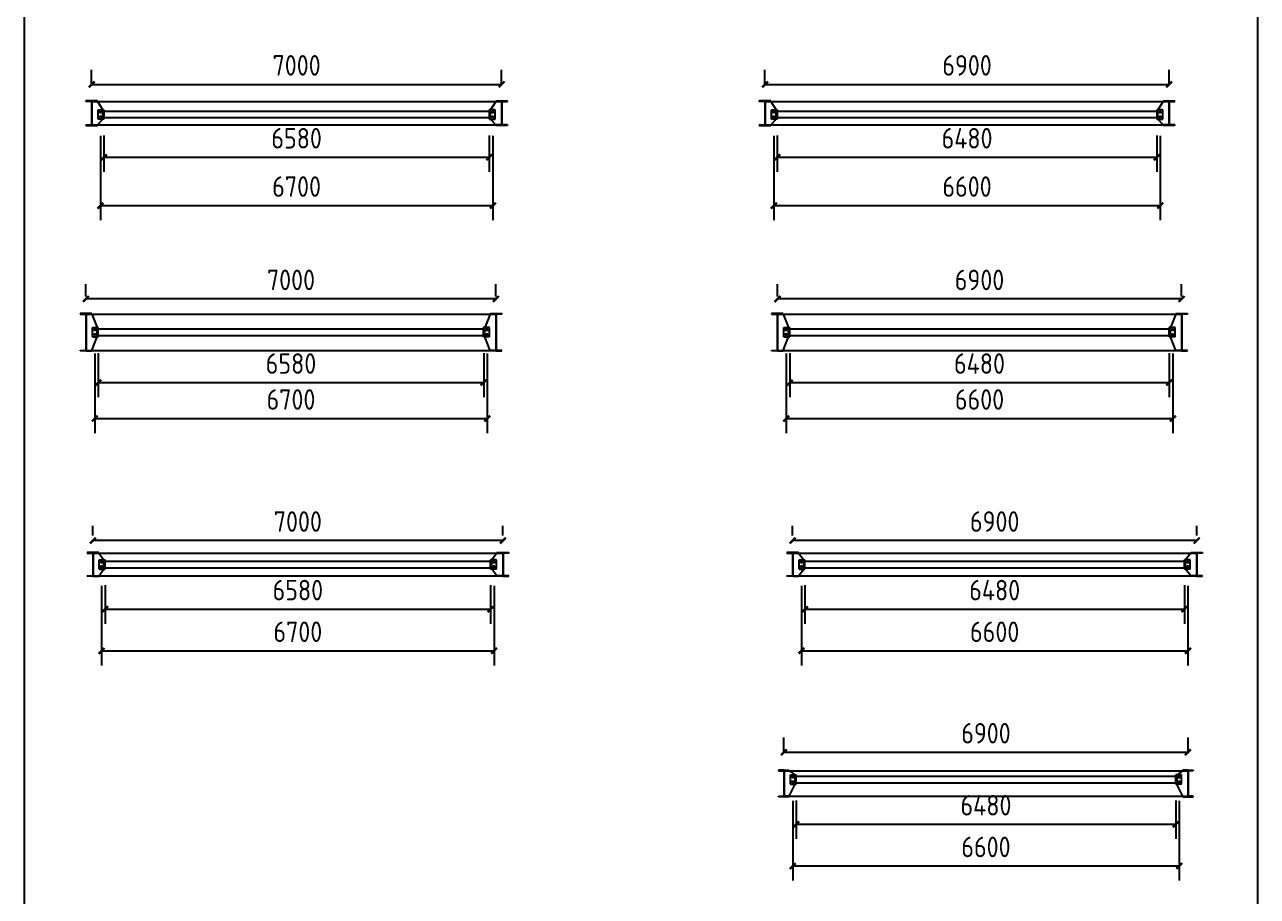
# Model space of a CAD drawing. Extents: x 102162 to 621267, y -39398 to 328893.
# Drawn here: x 176412 to 197458, y 8265 to 23137 of the extents above; entities that cross this region are included whole.
import ezdxf

# ---------------------------------------------------------------- set-up
doc = ezdxf.new("R2010")
doc.units = 0
doc.header["$LTSCALE"] = 1000
doc.header["$MEASUREMENT"] = 0
doc.styles.get("Standard").update_dxf_attribs({"font": 'gbenor.shx', "bigfont": 'gbcbig.shx'})
doc.dimstyles.get("Standard").update_dxf_attribs({"dimscale": 100, "dimtxt": 3.5, "dimasz": 1, "dimexe": 2.5, "dimexo": 3, "dimgap": 1.5, "dimtad": 1, "dimdec": 0, "dimzin": 0, "dimdsep": 46, "dimtxsty": 'Standard', "dimblk": 'ARCHTICK', "dimcen": 0.09, "dimadec": 0, "dimazin": 0, "dimtfac": 1, "dimtdec": 0, "dimtix": 1, "dimtmove": 2, "dimatfit": 3, "dimfxl": 1, "dimtolj": 1, "dimtzin": 0, "dimarcsym": 0})

# ---------------------------------------------------------------- blocks, each defined once
blk = doc.blocks.new('_ArchTick')
at = {"color": 0, "linetype": 'ByBlock', "const_width": 0.4}
blk.add_lwpolyline([(-0.5, -0.5), (0.5, 0.5)], dxfattribs=at)
blk = doc.blocks.new('*D3192')
at = {"color": 0, "lineweight": -2}
for p, q in [((177555, 22125), (177555, 22368)), ((184555, 22125), (184555, 22368)), ((177555, 22118), (184555, 22118))]:
    blk.add_line(p, q, dxfattribs=at)
at = {"layer": 'Defpoints', "color": 0}
for p in [(184555, 22118), (177555, 21825), (184555, 21825)]:
    blk.add_point(p, dxfattribs=at)
at = {"color": 0, "lineweight": -2, "xscale": 100, "yscale": 100, "zscale": 100, "rotation": 180}
blk.add_blockref('_ArchTick', (177555, 22118), dxfattribs=at)
at = {"color": 0, "lineweight": -2, "xscale": 100, "yscale": 100, "zscale": 100}
blk.add_blockref('_ArchTick', (184555, 22118), dxfattribs=at)
at = {"color": 0, "insert": (181055, 22443), "char_height": 350, "attachment_point": 5}
blk.add_mtext('\\A1;7000', dxfattribs=at)
blk = doc.blocks.new('*D3193')
at = {"color": 0, "lineweight": -2}
for p, q in [((177576, 14422), (177576, 14585)), ((184576, 14422), (184576, 14585)), ((184576, 14335), (177576, 14335))]:
    blk.add_line(p, q, dxfattribs=at)
at = {"layer": 'Defpoints', "color": 0}
for p in [(177576, 14335), (177576, 14122), (184576, 14122)]:
    blk.add_point(p, dxfattribs=at)
at = {"color": 0, "lineweight": -2, "xscale": 100, "yscale": 100, "zscale": 100, "rotation": 180}
blk.add_blockref('_ArchTick', (177576, 14335), dxfattribs=at)
at = {"color": 0, "lineweight": -2, "xscale": 100, "yscale": 100, "zscale": 100}
blk.add_blockref('_ArchTick', (184576, 14335), dxfattribs=at)
at = {"color": 0, "insert": (181076, 14660), "char_height": 350, "attachment_point": 5}
blk.add_mtext('\\A1;7000', dxfattribs=at)
blk = doc.blocks.new('*D3194')
at = {"color": 0, "lineweight": -2}
for p, q in [((177459, 18500), (177459, 18707)), ((184459, 18500), (184459, 18707)), ((184459, 18457), (177459, 18457))]:
    blk.add_line(p, q, dxfattribs=at)
at = {"layer": 'Defpoints', "color": 0}
for p in [(177459, 18457), (177459, 18200), (184459, 18200)]:
    blk.add_point(p, dxfattribs=at)
at = {"color": 0, "lineweight": -2, "xscale": 100, "yscale": 100, "zscale": 100, "rotation": 180}
blk.add_blockref('_ArchTick', (177459, 18457), dxfattribs=at)
at = {"color": 0, "lineweight": -2, "xscale": 100, "yscale": 100, "zscale": 100}
blk.add_blockref('_ArchTick', (184459, 18457), dxfattribs=at)
at = {"color": 0, "insert": (180959, 18782), "char_height": 350, "attachment_point": 5}
blk.add_mtext('\\A1;7000', dxfattribs=at)
blk = doc.blocks.new('*D3178')
at = {"color": 0, "lineweight": -2}
for p, q in [((189375, 10708), (189375, 10973)), ((196275, 10708), (196275, 10973)), ((189375, 10723), (196275, 10723))]:
    blk.add_line(p, q, dxfattribs=at)
at = {"layer": 'Defpoints', "color": 0}
for p in [(196275, 10723), (189375, 10408), (196275, 10408)]:
    blk.add_point(p, dxfattribs=at)
at = {"color": 0, "lineweight": -2, "xscale": 100, "yscale": 100, "zscale": 100, "rotation": 180}
blk.add_blockref('_ArchTick', (189375, 10723), dxfattribs=at)
at = {"color": 0, "lineweight": -2, "xscale": 100, "yscale": 100, "zscale": 100}
blk.add_blockref('_ArchTick', (196275, 10723), dxfattribs=at)
at = {"color": 0, "insert": (192825, 11048), "char_height": 350, "attachment_point": 5}
blk.add_mtext('\\A1;6900', dxfattribs=at)
blk = doc.blocks.new('*D3179')
at = {"color": 0, "lineweight": -2}
for p, q in [((177765, 21248), (177765, 20624)), ((184345, 21248), (184345, 20624)), ((177765, 20874), (184345, 20874))]:
    blk.add_line(p, q, dxfattribs=at)
at = {"layer": 'Defpoints', "color": 0}
for p in [(177765, 21548), (184345, 21548), (184345, 20874)]:
    blk.add_point(p, dxfattribs=at)
at = {"color": 0, "lineweight": -2, "xscale": 100, "yscale": 100, "zscale": 100, "rotation": 180}
blk.add_blockref('_ArchTick', (177765, 20874), dxfattribs=at)
at = {"color": 0, "lineweight": -2, "xscale": 100, "yscale": 100, "zscale": 100}
blk.add_blockref('_ArchTick', (184345, 20874), dxfattribs=at)
at = {"color": 0, "insert": (181055, 21199), "char_height": 350, "attachment_point": 5}
blk.add_mtext('\\A1;6580', dxfattribs=at)
blk = doc.blocks.new('*D3180')
at = {"color": 0, "lineweight": -2}
for p, q in [((177705, 21241), (177705, 19800)), ((184405, 21241), (184405, 19800)), ((177705, 20050), (184405, 20050))]:
    blk.add_line(p, q, dxfattribs=at)
at = {"layer": 'Defpoints', "color": 0}
for p in [(177705, 21541), (184405, 21541), (184405, 20050)]:
    blk.add_point(p, dxfattribs=at)
at = {"color": 0, "lineweight": -2, "xscale": 100, "yscale": 100, "zscale": 100, "rotation": 180}
blk.add_blockref('_ArchTick', (177705, 20050), dxfattribs=at)
at = {"color": 0, "lineweight": -2, "xscale": 100, "yscale": 100, "zscale": 100}
blk.add_blockref('_ArchTick', (184405, 20050), dxfattribs=at)
at = {"color": 0, "insert": (181055, 20375), "char_height": 350, "attachment_point": 5}
blk.add_mtext('\\A1;6700', dxfattribs=at)
blk = doc.blocks.new('*D3181')
at = {"color": 0, "lineweight": -2}
for p, q in [((189052, 22125), (189052, 22368)), ((195952, 22125), (195952, 22368)), ((189052, 22118), (195952, 22118))]:
    blk.add_line(p, q, dxfattribs=at)
at = {"layer": 'Defpoints', "color": 0}
for p in [(195952, 22118), (189052, 21825), (195952, 21825)]:
    blk.add_point(p, dxfattribs=at)
at = {"color": 0, "lineweight": -2, "xscale": 100, "yscale": 100, "zscale": 100, "rotation": 180}
blk.add_blockref('_ArchTick', (189052, 22118), dxfattribs=at)
at = {"color": 0, "lineweight": -2, "xscale": 100, "yscale": 100, "zscale": 100}
blk.add_blockref('_ArchTick', (195952, 22118), dxfattribs=at)
at = {"color": 0, "insert": (192502, 22443), "char_height": 350, "attachment_point": 5}
blk.add_mtext('\\A1;6900', dxfattribs=at)
blk = doc.blocks.new('*D3182')
at = {"color": 0, "lineweight": -2}
for p, q in [((189262, 21248), (189262, 20624)), ((195742, 21248), (195742, 20624)), ((189262, 20874), (195742, 20874))]:
    blk.add_line(p, q, dxfattribs=at)
at = {"layer": 'Defpoints', "color": 0}
for p in [(189262, 21548), (195742, 21548), (195742, 20874)]:
    blk.add_point(p, dxfattribs=at)
at = {"color": 0, "lineweight": -2, "xscale": 100, "yscale": 100, "zscale": 100, "rotation": 180}
blk.add_blockref('_ArchTick', (189262, 20874), dxfattribs=at)
at = {"color": 0, "lineweight": -2, "xscale": 100, "yscale": 100, "zscale": 100}
blk.add_blockref('_ArchTick', (195742, 20874), dxfattribs=at)
at = {"color": 0, "insert": (192502, 21199), "char_height": 350, "attachment_point": 5}
blk.add_mtext('\\A1;6480', dxfattribs=at)
blk = doc.blocks.new('*D3183')
at = {"color": 0, "lineweight": -2}
for p, q in [((189202, 21241), (189202, 19800)), ((195802, 21241), (195802, 19800)), ((189202, 20050), (195802, 20050))]:
    blk.add_line(p, q, dxfattribs=at)
at = {"layer": 'Defpoints', "color": 0}
for p in [(189202, 21541), (195802, 21541), (195802, 20050)]:
    blk.add_point(p, dxfattribs=at)
at = {"color": 0, "lineweight": -2, "xscale": 100, "yscale": 100, "zscale": 100, "rotation": 180}
blk.add_blockref('_ArchTick', (189202, 20050), dxfattribs=at)
at = {"color": 0, "lineweight": -2, "xscale": 100, "yscale": 100, "zscale": 100}
blk.add_blockref('_ArchTick', (195802, 20050), dxfattribs=at)
at = {"color": 0, "insert": (192502, 20375), "char_height": 350, "attachment_point": 5}
blk.add_mtext('\\A1;6600', dxfattribs=at)
blk = doc.blocks.new('*D3184')
at = {"color": 0, "lineweight": -2}
for p, q in [((177669, 17533), (177669, 16780)), ((184249, 17533), (184249, 16780)), ((177669, 17030), (184249, 17030))]:
    blk.add_line(p, q, dxfattribs=at)
at = {"layer": 'Defpoints', "color": 0}
for p in [(177669, 17833), (184249, 17833), (184249, 17030)]:
    blk.add_point(p, dxfattribs=at)
at = {"color": 0, "lineweight": -2, "xscale": 100, "yscale": 100, "zscale": 100, "rotation": 180}
blk.add_blockref('_ArchTick', (177669, 17030), dxfattribs=at)
at = {"color": 0, "lineweight": -2, "xscale": 100, "yscale": 100, "zscale": 100}
blk.add_blockref('_ArchTick', (184249, 17030), dxfattribs=at)
at = {"color": 0, "insert": (180959, 17355), "char_height": 350, "attachment_point": 5}
blk.add_mtext('\\A1;6580', dxfattribs=at)
blk = doc.blocks.new('*D3185')
at = {"color": 0, "lineweight": -2}
for p, q in [((177609, 17526), (177609, 16167)), ((184309, 17526), (184309, 16167)), ((177609, 16417), (184309, 16417))]:
    blk.add_line(p, q, dxfattribs=at)
at = {"layer": 'Defpoints', "color": 0}
for p in [(177609, 17826), (184309, 17826), (184309, 16417)]:
    blk.add_point(p, dxfattribs=at)
at = {"color": 0, "lineweight": -2, "xscale": 100, "yscale": 100, "zscale": 100, "rotation": 180}
blk.add_blockref('_ArchTick', (177609, 16417), dxfattribs=at)
at = {"color": 0, "lineweight": -2, "xscale": 100, "yscale": 100, "zscale": 100}
blk.add_blockref('_ArchTick', (184309, 16417), dxfattribs=at)
at = {"color": 0, "insert": (180959, 16742), "char_height": 350, "attachment_point": 5}
blk.add_mtext('\\A1;6700', dxfattribs=at)
blk = doc.blocks.new('*D3186')
at = {"color": 0, "lineweight": -2}
for p, q in [((189265, 18500), (189265, 18707)), ((196165, 18500), (196165, 18707)), ((196165, 18457), (189265, 18457))]:
    blk.add_line(p, q, dxfattribs=at)
at = {"layer": 'Defpoints', "color": 0}
for p in [(189265, 18457), (189265, 18200), (196165, 18200)]:
    blk.add_point(p, dxfattribs=at)
at = {"color": 0, "lineweight": -2, "xscale": 100, "yscale": 100, "zscale": 100, "rotation": 180}
blk.add_blockref('_ArchTick', (189265, 18457), dxfattribs=at)
at = {"color": 0, "lineweight": -2, "xscale": 100, "yscale": 100, "zscale": 100}
blk.add_blockref('_ArchTick', (196165, 18457), dxfattribs=at)
at = {"color": 0, "insert": (192715, 18782), "char_height": 350, "attachment_point": 5}
blk.add_mtext('\\A1;6900', dxfattribs=at)
blk = doc.blocks.new('*D3187')
at = {"color": 0, "lineweight": -2}
for p, q in [((189475, 17533), (189475, 16780)), ((195955, 17533), (195955, 16780)), ((189475, 17030), (195955, 17030))]:
    blk.add_line(p, q, dxfattribs=at)
at = {"layer": 'Defpoints', "color": 0}
for p in [(189475, 17833), (195955, 17833), (195955, 17030)]:
    blk.add_point(p, dxfattribs=at)
at = {"color": 0, "lineweight": -2, "xscale": 100, "yscale": 100, "zscale": 100, "rotation": 180}
blk.add_blockref('_ArchTick', (189475, 17030), dxfattribs=at)
at = {"color": 0, "lineweight": -2, "xscale": 100, "yscale": 100, "zscale": 100}
blk.add_blockref('_ArchTick', (195955, 17030), dxfattribs=at)
at = {"color": 0, "insert": (192715, 17355), "char_height": 350, "attachment_point": 5}
blk.add_mtext('\\A1;6480', dxfattribs=at)
blk = doc.blocks.new('*D3188')
at = {"color": 0, "lineweight": -2}
for p, q in [((189415, 17526), (189415, 16167)), ((196015, 17526), (196015, 16167)), ((189415, 16417), (196015, 16417))]:
    blk.add_line(p, q, dxfattribs=at)
at = {"layer": 'Defpoints', "color": 0}
for p in [(189415, 17826), (196015, 17826), (196015, 16417)]:
    blk.add_point(p, dxfattribs=at)
at = {"color": 0, "lineweight": -2, "xscale": 100, "yscale": 100, "zscale": 100, "rotation": 180}
blk.add_blockref('_ArchTick', (189415, 16417), dxfattribs=at)
at = {"color": 0, "lineweight": -2, "xscale": 100, "yscale": 100, "zscale": 100}
blk.add_blockref('_ArchTick', (196015, 16417), dxfattribs=at)
at = {"color": 0, "insert": (192715, 16742), "char_height": 350, "attachment_point": 5}
blk.add_mtext('\\A1;6600', dxfattribs=at)
blk = doc.blocks.new('*D3189')
at = {"color": 0, "lineweight": -2}
for p, q in [((177786, 13572), (177786, 12915)), ((184366, 13572), (184366, 12915)), ((177786, 13165), (184366, 13165))]:
    blk.add_line(p, q, dxfattribs=at)
at = {"layer": 'Defpoints', "color": 0}
for p in [(177786, 13872), (184366, 13872), (184366, 13165)]:
    blk.add_point(p, dxfattribs=at)
at = {"color": 0, "lineweight": -2, "xscale": 100, "yscale": 100, "zscale": 100, "rotation": 180}
blk.add_blockref('_ArchTick', (177786, 13165), dxfattribs=at)
at = {"color": 0, "lineweight": -2, "xscale": 100, "yscale": 100, "zscale": 100}
blk.add_blockref('_ArchTick', (184366, 13165), dxfattribs=at)
at = {"color": 0, "insert": (181076, 13490), "char_height": 350, "attachment_point": 5}
blk.add_mtext('\\A1;6580', dxfattribs=at)
blk = doc.blocks.new('*D3190')
at = {"color": 0, "lineweight": -2}
for p, q in [((177726, 13565), (177726, 12204)), ((184426, 13565), (184426, 12204)), ((177726, 12454), (184426, 12454))]:
    blk.add_line(p, q, dxfattribs=at)
at = {"layer": 'Defpoints', "color": 0}
for p in [(177726, 13865), (184426, 13865), (184426, 12454)]:
    blk.add_point(p, dxfattribs=at)
at = {"color": 0, "lineweight": -2, "xscale": 100, "yscale": 100, "zscale": 100, "rotation": 180}
blk.add_blockref('_ArchTick', (177726, 12454), dxfattribs=at)
at = {"color": 0, "lineweight": -2, "xscale": 100, "yscale": 100, "zscale": 100}
blk.add_blockref('_ArchTick', (184426, 12454), dxfattribs=at)
at = {"color": 0, "insert": (181076, 12779), "char_height": 350, "attachment_point": 5}
blk.add_mtext('\\A1;6700', dxfattribs=at)
blk = doc.blocks.new('*D3191')
at = {"color": 0, "lineweight": -2}
for p, q in [((189524, 14422), (189524, 14585)), ((196424, 14422), (196424, 14585)), ((196424, 14335), (189524, 14335))]:
    blk.add_line(p, q, dxfattribs=at)
at = {"layer": 'Defpoints', "color": 0}
for p in [(189524, 14335), (189524, 14122), (196424, 14122)]:
    blk.add_point(p, dxfattribs=at)
at = {"color": 0, "lineweight": -2, "xscale": 100, "yscale": 100, "zscale": 100, "rotation": 180}
blk.add_blockref('_ArchTick', (189524, 14335), dxfattribs=at)
at = {"color": 0, "lineweight": -2, "xscale": 100, "yscale": 100, "zscale": 100}
blk.add_blockref('_ArchTick', (196424, 14335), dxfattribs=at)
at = {"color": 0, "insert": (192974, 14660), "char_height": 350, "attachment_point": 5}
blk.add_mtext('\\A1;6900', dxfattribs=at)
blk = doc.blocks.new('*D3195')
at = {"color": 0, "lineweight": -2}
for p, q in [((189734, 13572), (189734, 12915)), ((196214, 13572), (196214, 12915)), ((189734, 13165), (196214, 13165))]:
    blk.add_line(p, q, dxfattribs=at)
at = {"layer": 'Defpoints', "color": 0}
for p in [(189734, 13872), (196214, 13872), (196214, 13165)]:
    blk.add_point(p, dxfattribs=at)
at = {"color": 0, "lineweight": -2, "xscale": 100, "yscale": 100, "zscale": 100, "rotation": 180}
blk.add_blockref('_ArchTick', (189734, 13165), dxfattribs=at)
at = {"color": 0, "lineweight": -2, "xscale": 100, "yscale": 100, "zscale": 100}
blk.add_blockref('_ArchTick', (196214, 13165), dxfattribs=at)
at = {"color": 0, "insert": (192974, 13490), "char_height": 350, "attachment_point": 5}
blk.add_mtext('\\A1;6480', dxfattribs=at)
blk = doc.blocks.new('*D3196')
at = {"color": 0, "lineweight": -2}
for p, q in [((189674, 13565), (189674, 12204)), ((196274, 13565), (196274, 12204)), ((189674, 12454), (196274, 12454))]:
    blk.add_line(p, q, dxfattribs=at)
at = {"layer": 'Defpoints', "color": 0}
for p in [(189674, 13865), (196274, 13865), (196274, 12454)]:
    blk.add_point(p, dxfattribs=at)
at = {"color": 0, "lineweight": -2, "xscale": 100, "yscale": 100, "zscale": 100, "rotation": 180}
blk.add_blockref('_ArchTick', (189674, 12454), dxfattribs=at)
at = {"color": 0, "lineweight": -2, "xscale": 100, "yscale": 100, "zscale": 100}
blk.add_blockref('_ArchTick', (196274, 12454), dxfattribs=at)
at = {"color": 0, "insert": (192974, 12779), "char_height": 350, "attachment_point": 5}
blk.add_mtext('\\A1;6600', dxfattribs=at)
blk = doc.blocks.new('*D3202')
at = {"color": 0, "lineweight": -2}
for p, q in [((189585, 9901), (189585, 9244)), ((196065, 9901), (196065, 9244)), ((189585, 9494), (196065, 9494))]:
    blk.add_line(p, q, dxfattribs=at)
at = {"layer": 'Defpoints', "color": 0}
for p in [(189585, 10201), (196065, 10201), (196065, 9494)]:
    blk.add_point(p, dxfattribs=at)
at = {"color": 0, "lineweight": -2, "xscale": 100, "yscale": 100, "zscale": 100, "rotation": 180}
blk.add_blockref('_ArchTick', (189585, 9494), dxfattribs=at)
at = {"color": 0, "lineweight": -2, "xscale": 100, "yscale": 100, "zscale": 100}
blk.add_blockref('_ArchTick', (196065, 9494), dxfattribs=at)
at = {"color": 0, "insert": (192825, 9819), "char_height": 350, "attachment_point": 5}
blk.add_mtext('\\A1;6480', dxfattribs=at)
blk = doc.blocks.new('*D3203')
at = {"color": 0, "lineweight": -2}
for p, q in [((189525, 9894), (189525, 8533)), ((196125, 9894), (196125, 8533)), ((189525, 8783), (196125, 8783))]:
    blk.add_line(p, q, dxfattribs=at)
at = {"layer": 'Defpoints', "color": 0}
for p in [(189525, 10194), (196125, 10194), (196125, 8783)]:
    blk.add_point(p, dxfattribs=at)
at = {"color": 0, "lineweight": -2, "xscale": 100, "yscale": 100, "zscale": 100, "rotation": 180}
blk.add_blockref('_ArchTick', (189525, 8783), dxfattribs=at)
at = {"color": 0, "lineweight": -2, "xscale": 100, "yscale": 100, "zscale": 100}
blk.add_blockref('_ArchTick', (196125, 8783), dxfattribs=at)
at = {"color": 0, "insert": (192825, 9108), "char_height": 350, "attachment_point": 5}
blk.add_mtext('\\A1;6600', dxfattribs=at)

msp = doc.modelspace()

# ---------------------------------------------------------------- linework, layer by layer
at = {"color": 4}
for p, q in [((177558.4, 21835.3), (177455.4, 21835.3)), ((177455.4, 21825.3), (177455.4, 21835.3)), ((177558.4, 21825.3), (177455.4, 21825.3)), ((177552.4, 21825.3), (177552.4, 21427.3)), ((177655.4, 21835.3), (177558.4, 21835.3)), ((177558.4, 21825.3), (177558.4, 21427.3)), ((177655.4, 21825.3), (177558.4, 21825.3)), ((177655.4, 21835.3), (177655.4, 21825.3)), ((184455.4, 21835.3), (184552.4, 21835.3)), ((184455.4, 21835.3), (184455.4, 21825.3)), ((184455.4, 21825.3), (184552.4, 21825.3)), ((184552.4, 21835.3), (184655.4, 21835.3)), ((184552.4, 21825.3), (184552.4, 21427.3)), ((184552.4, 21825.3), (184655.4, 21825.3)), ((184558.4, 21825.3), (184558.4, 21427.3)), ((184655.4, 21825.3), (184655.4, 21835.3)), ((189055.1, 21835.3), (188952.1, 21835.3)), ((188952.1, 21825.3), (188952.1, 21835.3)), ((189055.1, 21825.3), (188952.1, 21825.3)), ((189049.1, 21825.3), (189049.1, 21427.3)), ((189152.1, 21835.3), (189055.1, 21835.3)), ((189055.1, 21825.3), (189055.1, 21427.3)), ((189152.1, 21825.3), (189055.1, 21825.3)), ((189152.1, 21835.3), (189152.1, 21825.3)), ((195852.1, 21835.3), (195949.1, 21835.3)), ((195852.1, 21835.3), (195852.1, 21825.3)), ((195852.1, 21825.3), (195949.1, 21825.3)), ((195949.1, 21835.3), (196052.1, 21835.3)), ((195949.1, 21825.3), (195949.1, 21427.3)), ((195949.1, 21825.3), (196052.1, 21825.3)), ((195955.1, 21825.3), (195955.1, 21427.3)), ((196052.1, 21825.3), (196052.1, 21835.3)), ((177455.4, 21427.3), (177655.4, 21427.3)), ((177455.4, 21427.3), (177455.4, 21417.3)), ((177455.4, 21417.3), (177655.4, 21417.3)), ((177655.4, 21417.3), (177655.4, 21427.3)), ((184655.4, 21427.3), (184455.4, 21427.3)), ((184455.4, 21417.3), (184455.4, 21427.3)), ((184655.4, 21417.3), (184455.4, 21417.3)), ((184655.4, 21427.3), (184655.4, 21417.3)), ((188952.1, 21427.3), (189152.1, 21427.3)), ((188952.1, 21427.3), (188952.1, 21417.3)), ((188952.1, 21417.3), (189152.1, 21417.3)), ((189152.1, 21417.3), (189152.1, 21427.3)), ((196052.1, 21427.3), (195852.1, 21427.3)), ((195852.1, 21417.3), (195852.1, 21427.3)), ((196052.1, 21417.3), (195852.1, 21417.3)), ((196052.1, 21427.3), (196052.1, 21417.3)), ((177461.7, 18210.3), (177358.7, 18210.3)), ((177358.7, 18210.3), (177358.7, 18200.3)), ((177358.7, 18200.3), (177461.7, 18200.3)), ((177455.7, 18200.3), (177455.7, 17580.3)), ((177558.7, 18210.3), (177461.7, 18210.3)), ((177461.7, 18200.3), (177461.7, 17580.3)), ((177558.7, 18200.3), (177461.7, 18200.3)), ((177558.7, 18210.3), (177558.7, 18200.3)), ((184358.7, 18210.3), (184455.7, 18210.3)), ((184358.7, 18210.3), (184358.7, 18200.3)), ((184358.7, 18200.3), (184455.7, 18200.3)), ((184455.7, 18210.3), (184558.7, 18210.3)), ((184455.7, 18200.3), (184455.7, 17580.3)), ((184558.7, 18200.3), (184455.7, 18200.3)), ((184461.7, 18200.3), (184461.7, 17580.3)), ((184558.7, 18210.3), (184558.7, 18200.3)), ((189268, 18210.3), (189165, 18210.3)), ((189165, 18210.3), (189165, 18200.3)), ((189165, 18200.3), (189268, 18200.3)), ((189262, 18200.3), (189262, 17580.3)), ((189365, 18210.3), (189268, 18210.3)), ((189268, 18200.3), (189268, 17580.3)), ((189365, 18200.3), (189268, 18200.3)), ((189365, 18210.3), (189365, 18200.3)), ((196065, 18210.3), (196162, 18210.3)), ((196065, 18210.3), (196065, 18200.3)), ((196065, 18200.3), (196162, 18200.3)), ((196162, 18210.3), (196265, 18210.3)), ((196162, 18200.3), (196162, 17580.3)), ((196265, 18200.3), (196162, 18200.3)), ((196168, 18200.3), (196168, 17580.3)), ((196265, 18210.3), (196265, 18200.3)), ((177358.7, 17570.3), (177358.7, 17580.3)), ((177358.7, 17580.3), (177461.7, 17580.3)), ((177461.7, 17570.3), (177358.7, 17570.3)), ((177461.7, 17580.3), (177558.7, 17580.3)), ((177461.7, 17570.3), (177558.7, 17570.3)), ((177558.7, 17570.3), (177558.7, 17580.3)), ((184455.7, 17580.3), (184358.7, 17580.3)), ((184358.7, 17570.3), (184358.7, 17580.3)), ((184455.7, 17570.3), (184358.7, 17570.3)), ((184558.7, 17580.3), (184455.7, 17580.3)), ((184455.7, 17570.3), (184558.7, 17570.3)), ((184558.7, 17570.3), (184558.7, 17580.3)), ((189165, 17570.3), (189165, 17580.3)), ((189165, 17580.3), (189268, 17580.3)), ((189268, 17570.3), (189165, 17570.3)), ((189268, 17580.3), (189365, 17580.3)), ((189268, 17570.3), (189365, 17570.3)), ((189365, 17570.3), (189365, 17580.3)), ((196162, 17580.3), (196065, 17580.3)), ((196065, 17570.3), (196065, 17580.3)), ((196162, 17570.3), (196065, 17570.3)), ((196265, 17580.3), (196162, 17580.3)), ((196162, 17570.3), (196265, 17570.3)), ((196265, 17570.3), (196265, 17580.3)), ((177579.3, 14132.2), (177476.3, 14132.2)), ((177476.3, 14132.2), (177476.3, 14122.2)), ((177476.3, 14122.2), (177579.3, 14122.2)), ((177573.3, 14122.2), (177573.3, 13736.2)), ((177676.3, 14132.2), (177579.3, 14132.2)), ((177579.3, 14122.2), (177579.3, 13736.2)), ((177676.3, 14122.2), (177579.3, 14122.2)), ((177676.3, 14132.2), (177676.3, 14122.2)), ((184476.3, 14132.2), (184573.3, 14132.2)), ((184476.3, 14132.2), (184476.3, 14122.2)), ((184476.3, 14122.2), (184573.3, 14122.2)), ((184573.3, 14132.2), (184676.3, 14132.2)), ((184573.3, 14122.2), (184573.3, 13736.2)), ((184676.3, 14122.2), (184573.3, 14122.2)), ((184579.3, 14122.2), (184579.3, 13736.2)), ((184676.3, 14132.2), (184676.3, 14122.2)), ((189527.1, 14132.2), (189424.1, 14132.2)), ((189424.1, 14132.2), (189424.1, 14122.2)), ((189424.1, 14122.2), (189527.1, 14122.2)), ((189521.1, 14122.2), (189521.1, 13736.2)), ((189624.1, 14132.2), (189527.1, 14132.2)), ((189527.1, 14122.2), (189527.1, 13736.2)), ((189624.1, 14122.2), (189527.1, 14122.2)), ((189624.1, 14132.2), (189624.1, 14122.2)), ((196324.1, 14132.2), (196421.1, 14132.2)), ((196324.1, 14132.2), (196324.1, 14122.2)), ((196324.1, 14122.2), (196421.1, 14122.2)), ((196421.1, 14132.2), (196524.1, 14132.2)), ((196421.1, 14122.2), (196421.1, 13736.2)), ((196524.1, 14122.2), (196421.1, 14122.2)), ((196427.1, 14122.2), (196427.1, 13736.2)), ((196524.1, 14132.2), (196524.1, 14122.2)), ((177476.3, 13726.2), (177476.3, 13736.2)), ((177476.3, 13736.2), (177579.3, 13736.2)), ((177579.3, 13726.2), (177476.3, 13726.2)), ((177579.3, 13736.2), (177676.3, 13736.2)), ((177579.3, 13726.2), (177676.3, 13726.2)), ((177676.3, 13726.2), (177676.3, 13736.2)), ((184573.3, 13736.2), (184476.3, 13736.2)), ((184476.3, 13726.2), (184476.3, 13736.2)), ((184573.3, 13726.2), (184476.3, 13726.2)), ((184676.3, 13736.2), (184573.3, 13736.2)), ((184573.3, 13726.2), (184676.3, 13726.2)), ((184676.3, 13726.2), (184676.3, 13736.2)), ((189424.1, 13726.2), (189424.1, 13736.2)), ((189424.1, 13736.2), (189527.1, 13736.2)), ((189527.1, 13726.2), (189424.1, 13726.2)), ((189527.1, 13736.2), (189624.1, 13736.2)), ((189527.1, 13726.2), (189624.1, 13726.2)), ((189624.1, 13726.2), (189624.1, 13736.2)), ((196421.1, 13736.2), (196324.1, 13736.2)), ((196324.1, 13726.2), (196324.1, 13736.2)), ((196421.1, 13726.2), (196324.1, 13726.2)), ((196524.1, 13736.2), (196421.1, 13736.2)), ((196421.1, 13726.2), (196524.1, 13726.2)), ((196524.1, 13726.2), (196524.1, 13736.2)), ((189378, 10415.9), (189285, 10415.9)), ((189285, 10415.9), (189285, 10407.9)), ((189285, 10407.9), (189378, 10407.9)), ((189372, 10407.9), (189372, 9972.9)), ((189378, 10415.9), (189465, 10415.9)), ((189378, 10407.9), (189378, 9972.9)), ((189465, 10415.9), (189465, 10407.9)), ((196272, 10415.9), (196185, 10415.9)), ((196185, 10415.9), (196185, 10407.9)), ((196272, 10415.9), (196365, 10415.9)), ((196272, 10407.9), (196272, 9972.9)), ((196365, 10407.9), (196272, 10407.9)), ((196278, 10407.9), (196278, 9972.9)), ((196365, 10415.9), (196365, 10407.9)), ((189285, 9964.9), (189285, 9972.9)), ((189285, 9972.9), (189378, 9972.9)), ((189378, 9964.9), (189285, 9964.9)), ((189465, 9964.9), (189378, 9964.9)), ((189465, 9964.9), (189465, 9972.9)), ((196185, 9964.9), (196185, 9972.9)), ((196185, 9964.9), (196272, 9964.9)), ((196365, 9972.9), (196272, 9972.9)), ((196272, 9964.9), (196365, 9964.9)), ((196365, 9964.9), (196365, 9972.9))]:
    msp.add_line(p, q, dxfattribs=at)
at = {"color": 1}
for p, q in [((177555.4, 21825.3), (177555.4, 21427.3)), ((184555.4, 21825.3), (184555.4, 21427.3)), ((184555.4, 21825.3), (184555.4, 21427.3)), ((189052.1, 21825.3), (189052.1, 21427.3)), ((195952.1, 21825.3), (195952.1, 21427.3)), ((195952.1, 21825.3), (195952.1, 21427.3)), ((177458.7, 18200.3), (177458.7, 17580.3)), ((184458.7, 18200.3), (184458.7, 17580.3)), ((189265, 18200.3), (189265, 17580.3)), ((196165, 18200.3), (196165, 17580.3)), ((177576.3, 14122.2), (177576.3, 13736.2)), ((184576.3, 14122.2), (184576.3, 13736.2)), ((189524.1, 14122.2), (189524.1, 13736.2)), ((196424.1, 14122.2), (196424.1, 13736.2)), ((189375, 10407.9), (189375, 9972.9)), ((196275, 10407.9), (196275, 9972.9))]:
    msp.add_line(p, q, dxfattribs=at)
for p, q in [((177555.4, 21825.3), (184555.4, 21825.3)), ((177573.4, 21825.3), (177558.4, 21810.3)), ((177655.4, 21825.3), (177558.4, 21825.3)), ((177573.4, 21825.3), (177558.4, 21810.3)), ((189052.1, 21825.3), (195952.1, 21825.3)), ((189070.1, 21825.3), (189055.1, 21810.3)), ((189152.1, 21825.3), (189055.1, 21825.3)), ((189070.1, 21825.3), (189055.1, 21810.3)), ((177655.4, 21427.3), (177745.4, 21525.3)), ((177765.4, 21662.3), (184345.4, 21662.3)), ((184345.4, 21548.3), (177765.4, 21548.3)), ((184345.4, 21662.3), (184345.4, 21548.3)), ((184455.4, 21427.3), (184365.4, 21525.3)), ((189152.1, 21427.3), (189242.1, 21525.3)), ((189262.1, 21662.3), (195742.1, 21662.3)), ((195742.1, 21548.3), (189262.1, 21548.3)), ((195742.1, 21662.3), (195742.1, 21548.3)), ((195852.1, 21427.3), (195762.1, 21525.3)), ((177555.4, 21427.3), (184555.4, 21427.3)), ((189052.1, 21427.3), (195952.1, 21427.3)), ((177458.7, 18200.3), (184458.7, 18200.3)), ((177558.7, 18200.3), (177648.7, 17970.3)), ((184358.7, 18200.3), (184268.7, 17970.3)), ((189265, 18200.3), (196165, 18200.3)), ((189365, 18200.3), (189455, 17970.3)), ((196065, 18200.3), (195975, 17970.3)), ((177668.7, 17947.3), (184248.7, 17947.3)), ((189475, 17947.3), (195955, 17947.3)), ((177558.7, 17580.3), (177648.7, 17810.3)), ((177668.7, 17833.3), (184248.7, 17833.3)), ((184358.7, 17580.3), (184268.7, 17810.3)), ((189365, 17580.3), (189455, 17810.3)), ((189475, 17833.3), (195955, 17833.3)), ((196065, 17580.3), (195975, 17810.3)), ((177458.7, 17580.3), (184458.7, 17580.3)), ((189265, 17580.3), (196165, 17580.3)), ((177576.3, 14122.2), (184576.3, 14122.2)), ((177676.3, 14122.2), (177766.3, 14009.2)), ((184476.3, 14122.2), (184386.3, 14009.2)), ((189524.1, 14122.2), (196424.1, 14122.2)), ((189624.1, 14122.2), (189714.1, 14009.2)), ((196324.1, 14122.2), (196234.1, 14009.2)), ((177786.3, 13986.2), (184366.3, 13986.2)), ((189734.1, 13986.2), (196214.1, 13986.2)), ((177576.3, 13736.2), (184576.3, 13736.2)), ((177676.3, 13736.2), (177766.3, 13849.2)), ((177786.3, 13872.2), (184366.3, 13872.2)), ((184476.3, 13736.2), (184386.3, 13849.2)), ((189524.1, 13736.2), (196424.1, 13736.2)), ((189624.1, 13736.2), (189714.1, 13849.2)), ((189734.1, 13872.2), (196214.1, 13872.2)), ((196324.1, 13736.2), (196234.1, 13849.2)), ((189375, 10407.9), (196275, 10407.9)), ((189465, 10407.9), (189565, 10337.9)), ((189585, 10314.9), (196065, 10314.9)), ((196185, 10407.9), (196085, 10337.9)), ((189465, 9972.9), (189565, 10177.9)), ((189585, 10200.9), (196065, 10200.9)), ((196185, 9972.9), (196085, 10177.9)), ((189375, 9972.9), (196275, 9972.9))]:
    msp.add_line(p, q)
at = {"color": 2}
for p, q in [((177558.4, 21825.3), (177558.4, 21427.3)), ((177655.4, 21825.3), (177745.4, 21685.3)), ((177745.4, 21525.3), (177745.4, 21685.3)), ((184455.4, 21825.3), (184365.4, 21685.3)), ((184365.4, 21525.3), (184365.4, 21685.3)), ((184552.4, 21825.3), (184552.4, 21427.3)), ((189055.1, 21825.3), (189055.1, 21427.3)), ((189152.1, 21825.3), (189242.1, 21685.3)), ((189242.1, 21525.3), (189242.1, 21685.3)), ((195852.1, 21825.3), (195762.1, 21685.3)), ((195762.1, 21525.3), (195762.1, 21685.3)), ((195949.1, 21825.3), (195949.1, 21427.3)), ((177729.4, 21645.3), (177681.4, 21645.3)), ((177729.4, 21565.3), (177681.4, 21565.3)), ((177705.4, 21621.3), (177705.4, 21669.3)), ((177705.4, 21541.3), (177705.4, 21589.3)), ((184381.4, 21645.3), (184429.4, 21645.3)), ((184381.4, 21565.3), (184429.4, 21565.3)), ((184405.4, 21621.3), (184405.4, 21669.3)), ((184405.4, 21541.3), (184405.4, 21589.3)), ((189226.1, 21645.3), (189178.1, 21645.3)), ((189226.1, 21565.3), (189178.1, 21565.3)), ((189202.1, 21621.3), (189202.1, 21669.3)), ((189202.1, 21541.3), (189202.1, 21589.3)), ((195778.1, 21645.3), (195826.1, 21645.3)), ((195778.1, 21565.3), (195826.1, 21565.3)), ((195802.1, 21621.3), (195802.1, 21669.3)), ((195802.1, 21541.3), (195802.1, 21589.3)), ((177558.4, 21442.3), (177573.4, 21427.3)), ((177558.4, 21442.3), (177573.4, 21427.3)), ((177558.4, 21427.3), (177655.4, 21427.3)), ((177558.4, 21427.3), (177655.4, 21427.3)), ((184552.4, 21427.3), (184455.4, 21427.3)), ((184552.4, 21442.3), (184537.4, 21427.3)), ((189055.1, 21442.3), (189070.1, 21427.3)), ((189055.1, 21442.3), (189070.1, 21427.3)), ((189055.1, 21427.3), (189152.1, 21427.3)), ((189055.1, 21427.3), (189152.1, 21427.3)), ((195949.1, 21427.3), (195852.1, 21427.3)), ((195949.1, 21442.3), (195934.1, 21427.3)), ((177476.7, 18200.3), (177461.7, 18185.3)), ((177461.7, 18200.3), (177461.7, 17580.3)), ((177558.7, 18200.3), (177461.7, 18200.3)), ((177476.7, 18200.3), (177461.7, 18185.3)), ((184440.7, 18200.3), (184455.7, 18185.3)), ((189283, 18200.3), (189268, 18185.3)), ((189268, 18200.3), (189268, 17580.3)), ((189365, 18200.3), (189268, 18200.3)), ((189283, 18200.3), (189268, 18185.3)), ((196147, 18200.3), (196162, 18185.3)), ((177632.7, 17930.3), (177584.7, 17930.3)), ((177608.7, 17906.3), (177608.7, 17954.3)), ((177648.7, 17810.3), (177648.7, 17970.3)), ((184268.7, 17810.3), (184268.7, 17970.3)), ((184284.7, 17930.3), (184332.7, 17930.3)), ((184308.7, 17906.3), (184308.7, 17954.3)), ((189439, 17930.3), (189391, 17930.3)), ((189415, 17906.3), (189415, 17954.3)), ((189455, 17810.3), (189455, 17970.3)), ((195975, 17810.3), (195975, 17970.3)), ((195991, 17930.3), (196039, 17930.3)), ((196015, 17906.3), (196015, 17954.3)), ((177632.7, 17850.3), (177584.7, 17850.3)), ((177608.7, 17826.3), (177608.7, 17874.3)), ((184284.7, 17850.3), (184332.7, 17850.3)), ((184308.7, 17826.3), (184308.7, 17874.3)), ((189439, 17850.3), (189391, 17850.3)), ((189415, 17826.3), (189415, 17874.3)), ((195991, 17850.3), (196039, 17850.3)), ((196015, 17826.3), (196015, 17874.3)), ((177461.7, 17595.3), (177476.7, 17580.3)), ((177461.7, 17595.3), (177476.7, 17580.3)), ((177461.7, 17580.3), (177558.7, 17580.3)), ((184455.7, 17595.3), (184440.7, 17580.3)), ((189268, 17595.3), (189283, 17580.3)), ((189268, 17595.3), (189283, 17580.3)), ((189268, 17580.3), (189365, 17580.3)), ((196162, 17595.3), (196147, 17580.3)), ((177594.3, 14122.2), (177579.3, 14107.2)), ((177579.3, 14122.2), (177579.3, 13736.2)), ((177676.3, 14122.2), (177579.3, 14122.2)), ((184558.3, 14122.2), (184573.3, 14107.2)), ((189542.1, 14122.2), (189527.1, 14107.2)), ((189527.1, 14122.2), (189527.1, 13736.2)), ((189624.1, 14122.2), (189527.1, 14122.2)), ((196406.1, 14122.2), (196421.1, 14107.2)), ((177750.3, 13969.2), (177702.3, 13969.2)), ((177750.3, 13969.2), (177702.3, 13969.2)), ((177726.3, 13945.2), (177726.3, 13993.2)), ((177726.3, 13945.2), (177726.3, 13993.2)), ((177726.3, 13865.2), (177726.3, 13913.2)), ((177726.3, 13865.2), (177726.3, 13913.2)), ((177766.3, 13849.2), (177766.3, 14009.2)), ((177766.3, 13849.2), (177766.3, 14009.2)), ((184386.3, 13849.2), (184386.3, 14009.2)), ((184386.3, 13849.2), (184386.3, 14009.2)), ((184402.3, 13969.2), (184450.3, 13969.2)), ((184402.3, 13969.2), (184450.3, 13969.2)), ((184426.3, 13945.2), (184426.3, 13993.2)), ((184426.3, 13945.2), (184426.3, 13993.2)), ((184426.3, 13865.2), (184426.3, 13913.2)), ((184426.3, 13865.2), (184426.3, 13913.2)), ((189698.1, 13969.2), (189650.1, 13969.2)), ((189698.1, 13969.2), (189650.1, 13969.2)), ((189674.1, 13945.2), (189674.1, 13993.2)), ((189674.1, 13945.2), (189674.1, 13993.2)), ((189674.1, 13865.2), (189674.1, 13913.2)), ((189674.1, 13865.2), (189674.1, 13913.2)), ((189714.1, 13849.2), (189714.1, 14009.2)), ((189714.1, 13849.2), (189714.1, 14009.2)), ((196234.1, 13849.2), (196234.1, 14009.2)), ((196234.1, 13849.2), (196234.1, 14009.2)), ((196250.1, 13969.2), (196298.1, 13969.2)), ((196250.1, 13969.2), (196298.1, 13969.2)), ((196274.1, 13945.2), (196274.1, 13993.2)), ((196274.1, 13945.2), (196274.1, 13993.2)), ((196274.1, 13865.2), (196274.1, 13913.2)), ((196274.1, 13865.2), (196274.1, 13913.2)), ((177579.3, 13751.2), (177594.3, 13736.2)), ((177579.3, 13736.2), (177676.3, 13736.2)), ((177750.3, 13889.2), (177702.3, 13889.2)), ((177750.3, 13889.2), (177702.3, 13889.2)), ((184402.3, 13889.2), (184450.3, 13889.2)), ((184402.3, 13889.2), (184450.3, 13889.2)), ((184573.3, 13751.2), (184558.3, 13736.2)), ((189527.1, 13751.2), (189542.1, 13736.2)), ((189527.1, 13736.2), (189624.1, 13736.2)), ((189698.1, 13889.2), (189650.1, 13889.2)), ((189698.1, 13889.2), (189650.1, 13889.2)), ((196250.1, 13889.2), (196298.1, 13889.2)), ((196250.1, 13889.2), (196298.1, 13889.2)), ((196421.1, 13751.2), (196406.1, 13736.2)), ((189378, 10407.9), (189475, 10407.9)), ((189393, 10407.9), (189378, 10392.9)), ((189378, 10407.9), (189378, 9972.9)), ((189378, 10407.9), (189465, 10407.9)), ((189525, 10273.9), (189525, 10321.9)), ((189525, 10273.9), (189525, 10321.9)), ((189525, 10273.9), (189525, 10321.9)), ((189565, 10337.9), (189565, 10177.9)), ((189565, 10177.9), (189565, 10337.9)), ((196085, 10337.9), (196085, 10177.9)), ((196085, 10177.9), (196085, 10337.9)), ((196125, 10273.9), (196125, 10321.9)), ((196125, 10273.9), (196125, 10321.9)), ((196125, 10273.9), (196125, 10321.9)), ((196272, 10407.9), (196175, 10407.9)), ((196257, 10407.9), (196272, 10392.9)), ((189549, 10297.9), (189501, 10297.9)), ((189549, 10297.9), (189501, 10297.9)), ((189549, 10297.9), (189501, 10297.9)), ((189549, 10217.9), (189501, 10217.9)), ((189549, 10217.9), (189501, 10217.9)), ((189549, 10217.9), (189501, 10217.9)), ((189525, 10193.9), (189525, 10241.9)), ((189525, 10193.9), (189525, 10241.9)), ((189525, 10193.9), (189525, 10241.9)), ((196101, 10297.9), (196149, 10297.9)), ((196101, 10297.9), (196149, 10297.9)), ((196101, 10297.9), (196149, 10297.9)), ((196101, 10217.9), (196149, 10217.9)), ((196101, 10217.9), (196149, 10217.9)), ((196101, 10217.9), (196149, 10217.9)), ((196125, 10193.9), (196125, 10241.9)), ((196125, 10193.9), (196125, 10241.9)), ((196125, 10193.9), (196125, 10241.9)), ((189378, 9987.9), (189393, 9972.9)), ((189475, 9972.9), (189378, 9972.9)), ((189465, 9972.9), (189378, 9972.9)), ((196175, 9972.9), (196272, 9972.9)), ((196272, 9987.9), (196257, 9972.9))]:
    msp.add_line(p, q, dxfattribs=at)
at = {"color": 6}
for p, q in [((177665.4, 21525.3), (177665.4, 21685.3)), ((177665.4, 21685.3), (177765.4, 21685.3)), ((177755.4, 21685.3), (177755.4, 21525.3)), ((177765.4, 21685.3), (177765.4, 21525.3)), ((184445.4, 21685.3), (184345.4, 21685.3)), ((184345.4, 21685.3), (184345.4, 21525.3)), ((184355.4, 21685.3), (184355.4, 21525.3)), ((184445.4, 21525.3), (184445.4, 21685.3)), ((189162.1, 21525.3), (189162.1, 21685.3)), ((189162.1, 21685.3), (189262.1, 21685.3)), ((189252.1, 21685.3), (189252.1, 21525.3)), ((189262.1, 21685.3), (189262.1, 21525.3)), ((195842.1, 21685.3), (195742.1, 21685.3)), ((195742.1, 21685.3), (195742.1, 21525.3)), ((195752.1, 21685.3), (195752.1, 21525.3)), ((195842.1, 21525.3), (195842.1, 21685.3)), ((177765.4, 21525.3), (177665.4, 21525.3)), ((184345.4, 21525.3), (184445.4, 21525.3)), ((189262.1, 21525.3), (189162.1, 21525.3)), ((195742.1, 21525.3), (195842.1, 21525.3)), ((177568.7, 17810.3), (177568.7, 17970.3)), ((177568.7, 17970.3), (177668.7, 17970.3)), ((177658.7, 17810.3), (177658.7, 17970.3)), ((177668.7, 17810.3), (177668.7, 17970.3)), ((184248.7, 17810.3), (184248.7, 17970.3)), ((184348.7, 17970.3), (184248.7, 17970.3)), ((184258.7, 17810.3), (184258.7, 17970.3)), ((184348.7, 17810.3), (184348.7, 17970.3)), ((189375, 17810.3), (189375, 17970.3)), ((189375, 17970.3), (189475, 17970.3)), ((189465, 17810.3), (189465, 17970.3)), ((189475, 17810.3), (189475, 17970.3)), ((195955, 17810.3), (195955, 17970.3)), ((196055, 17970.3), (195955, 17970.3)), ((195965, 17810.3), (195965, 17970.3)), ((196055, 17810.3), (196055, 17970.3)), ((177568.7, 17810.3), (177668.7, 17810.3)), ((184348.7, 17810.3), (184248.7, 17810.3)), ((189375, 17810.3), (189475, 17810.3)), ((196055, 17810.3), (195955, 17810.3)), ((177686.3, 13849.2), (177686.3, 14009.2)), ((177686.3, 14009.2), (177786.3, 14009.2)), ((177776.3, 13849.2), (177776.3, 14009.2)), ((177786.3, 13849.2), (177786.3, 14009.2)), ((184366.3, 13849.2), (184366.3, 14009.2)), ((184466.3, 14009.2), (184366.3, 14009.2)), ((184376.3, 13849.2), (184376.3, 14009.2)), ((184466.3, 13849.2), (184466.3, 14009.2)), ((189634.1, 13849.2), (189634.1, 14009.2)), ((189634.1, 14009.2), (189734.1, 14009.2)), ((189724.1, 13849.2), (189724.1, 14009.2)), ((189734.1, 13849.2), (189734.1, 14009.2)), ((196214.1, 13849.2), (196214.1, 14009.2)), ((196314.1, 14009.2), (196214.1, 14009.2)), ((196224.1, 13849.2), (196224.1, 14009.2)), ((196314.1, 13849.2), (196314.1, 14009.2)), ((177686.3, 13849.2), (177786.3, 13849.2)), ((184466.3, 13849.2), (184366.3, 13849.2)), ((189634.1, 13849.2), (189734.1, 13849.2)), ((196314.1, 13849.2), (196214.1, 13849.2)), ((189485, 10177.9), (189485, 10337.9)), ((189485, 10337.9), (189585, 10337.9)), ((189575, 10177.9), (189575, 10337.9)), ((189585, 10177.9), (189585, 10337.9)), ((196065, 10177.9), (196065, 10337.9)), ((196165, 10337.9), (196065, 10337.9)), ((196075, 10177.9), (196075, 10337.9)), ((196165, 10177.9), (196165, 10337.9)), ((189485, 10177.9), (189585, 10177.9)), ((196165, 10177.9), (196065, 10177.9))]:
    msp.add_line(p, q, dxfattribs=at)
msp.add_lwpolyline([(176411.7, 23601.7), (197458.5, 23601.7), (197458.5, 650.7), (176411.7, 650.7)], close=True)
at = {"color": 2}
for centre in [(177705.4, 21645.3), (177705.4, 21565.3), (184405.4, 21645.3), (184405.4, 21565.3), (189202.1, 21645.3), (189202.1, 21565.3), (195802.1, 21645.3), (195802.1, 21565.3), (177608.7, 17930.3), (184308.7, 17930.3), (189415, 17930.3), (196015, 17930.3), (177608.7, 17850.3), (184308.7, 17850.3), (189415, 17850.3), (196015, 17850.3), (177726.3, 13969.2), (177726.3, 13969.2), (177726.3, 13889.2), (177726.3, 13889.2), (184426.3, 13969.2), (184426.3, 13969.2), (184426.3, 13889.2), (184426.3, 13889.2), (189674.1, 13969.2), (189674.1, 13969.2), (189674.1, 13889.2), (189674.1, 13889.2), (196274.1, 13969.2), (196274.1, 13969.2), (196274.1, 13889.2), (196274.1, 13889.2), (189525, 10297.9), (189525, 10297.9), (189525, 10297.9), (189525, 10217.9), (189525, 10217.9), (189525, 10217.9), (196125, 10297.9), (196125, 10297.9), (196125, 10297.9), (196125, 10217.9), (196125, 10217.9), (196125, 10217.9)]:
    msp.add_circle(centre, 9, dxfattribs=at)

# ---------------------------------------------------------------- dimensions: what is measured, and where the dimension line sits
for p1, p2, distance, picture, middle in [((177555.4, 21825.3), (184555.4, 21825.3), 292.6, '*D3192', (181055.4, 22442.8)), ((189052.1, 21825.3), (195952.1, 21825.3), 292.6, '*D3181', (192502.1, 22442.8)), ((177765.4, 21548.3), (184345.4, 21548.3), -674.5, '*D3179', (181055.4, 21198.7)), ((189262.1, 21548.3), (195742.1, 21548.3), -674.5, '*D3182', (192502.1, 21198.7)), ((184458.7, 18200.3), (177458.7, 18200.3), -257.2, '*D3194', (180958.7, 18782.5)), ((196165, 18200.3), (189265, 18200.3), -257.2, '*D3186', (192715, 18782.5)), ((177668.7, 17833.3), (184248.7, 17833.3), -803.5, '*D3184', (180958.7, 17354.8)), ((189475, 17833.3), (195955, 17833.3), -803.5, '*D3187', (192715, 17354.8)), ((184576.3, 14122.2), (177576.3, 14122.2), -212.9, '*D3193', (181076.3, 14660.1)), ((196424.1, 14122.2), (189524.1, 14122.2), -212.9, '*D3191', (192974.1, 14660.1)), ((177786.3, 13872.2), (184366.3, 13872.2), -707.3, '*D3189', (181076.3, 13489.9)), ((189734.1, 13872.2), (196214.1, 13872.2), -707.3, '*D3195', (192974.1, 13489.9)), ((189375, 10407.9), (196275, 10407.9), 314.9, '*D3178', (192825, 11047.8)), ((189585, 10200.9), (196065, 10200.9), -707.3, '*D3202', (192825, 9818.7))]:
    dim = msp.add_aligned_dim(p1=p1, p2=p2, distance=distance, dimstyle='Standard')
    dim.commit()
    dim.dimension.update_dxf_attribs({"geometry": picture, "text_midpoint": middle})
for base, p1, p2, picture, middle in [((184405.4, 20050.1), (177705.4, 21541.3), (184405.4, 21541.3), '*D3180', (181055.4, 20375.1)), ((195802.1, 20050.1), (189202.1, 21541.3), (195802.1, 21541.3), '*D3183', (192502.1, 20375.1)), ((184308.7, 16416.6), (177608.7, 17826.3), (184308.7, 17826.3), '*D3185', (180958.7, 16741.6)), ((196015, 16416.6), (189415, 17826.3), (196015, 17826.3), '*D3188', (192715, 16741.6)), ((184426.3, 12454.1), (177726.3, 13865.2), (184426.3, 13865.2), '*D3190', (181076.3, 12779.1)), ((196274.1, 12454.1), (189674.1, 13865.2), (196274.1, 13865.2), '*D3196', (192974.1, 12779.1)), ((196125, 8782.8), (189525, 10193.9), (196125, 10193.9), '*D3203', (192825, 9107.8))]:
    dim = msp.add_linear_dim(base=base, p1=p1, p2=p2, dimstyle='Standard')
    dim.commit()
    dim.dimension.update_dxf_attribs({"geometry": picture, "text_midpoint": middle})

doc.saveas('drawing.dxf')
